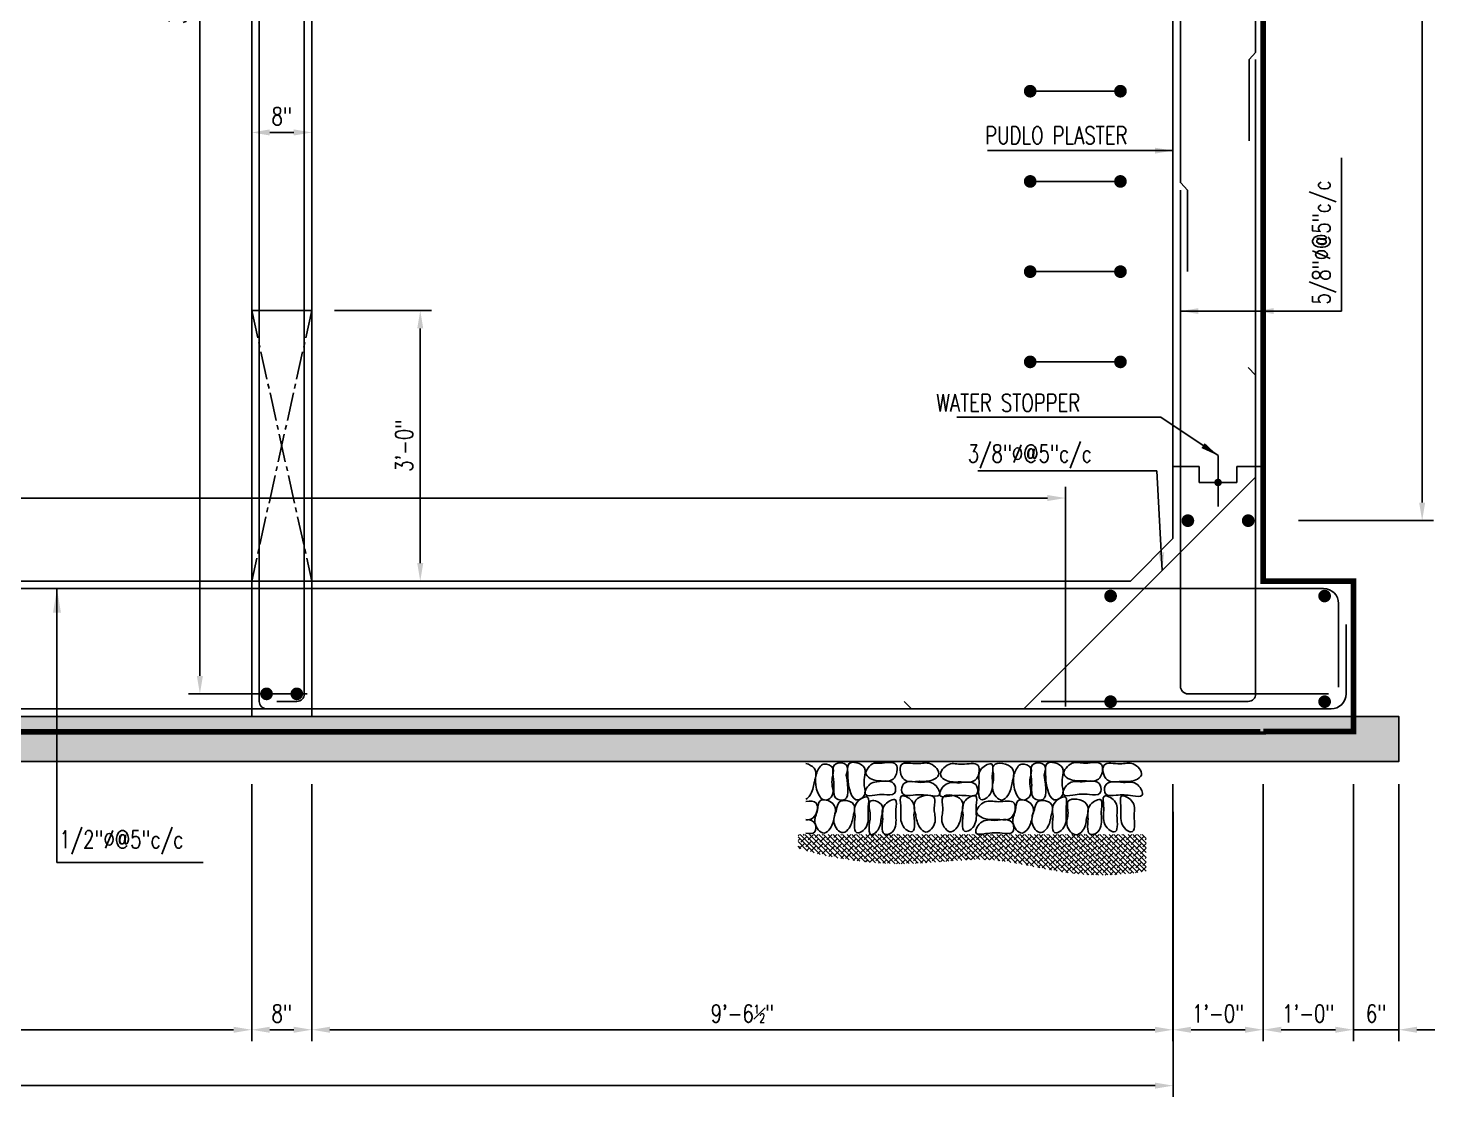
# Model space of a CAD drawing. Extents: x 646443 to 647667, y -185387 to -183933.
# Drawn here: x 646857.2 to 647044.2, y -184538.2 to -184396 of the extents above; entities that cross this region are included whole.
import ezdxf

# ---------------------------------------------------------------- set-up
doc = ezdxf.new("R2010")
doc.units = 0
doc.header["$LTSCALE"] = 20
doc.header["$MEASUREMENT"] = 0
doc.header["$PDMODE"] = 32
doc.linetypes.add('CENTER2', pattern=[1.125, 0.75, -0.125, 0.125, -0.125])
doc.linetypes.add('HIDDEN', pattern=[0.375, 0.25, -0.125])
doc.layers.get('DEFPOINTS').update_dxf_attribs({"linetype": 'CONTINUOUS'})
for name, color, linetype in [('A-TYP-DIM', 1, 'CONTINUOUS'), ('COL', 6, 'CONTINUOUS'), ('DIM', 1, 'CONTINUOUS'), ('HATCH', 251, 'CONTINUOUS'), ('MH COVER', 52, 'CONTINUOUS'), ('S-HT-COMPACTEARTH', 1, 'CONTINUOUS'), ('S-HT-COMPACTED EARTH', 1, 'CONTINUOUS'), ('S-STONE', 1, 'CONTINUOUS'), ('SECTION', 4, 'CONTINUOUS'), ('ST-STEEL', 6, 'CONTINUOUS')]:
    doc.layers.add(name, color=color, linetype=linetype)
doc.styles.add('rizwan', font='romans.shx', dxfattribs={"width": 0.75})
doc.dimstyles.new('STYLE-64', dxfattribs={"dimscale": 64, "dimtxt": 0.09375, "dimasz": 0.09375, "dimexe": 0.0625, "dimexo": 0.0625, "dimgap": 0.03125, "dimtad": 1, "dimzin": 3, "dimdsep": 46, "dimlunit": 4, "dimtxsty": 'rizwan', "dimcen": 0.125, "dimdle": 4, "dimclrd": 1, "dimclre": 1, "dimclrt": 2, "dimadec": 0, "dimazin": 0, "dimtfac": 0.5, "dimtix": 1, "dimtmove": 2, "dimatfit": 3, "dimfxl": 0, "dimfrac": 1, "dimtolj": 1, "dimtzin": 3, "dimarcsym": 0})

# ---------------------------------------------------------------- blocks, each defined once
blk = doc.blocks.new('*D7')
at = {"layer": 'A-TYP-DIM', "color": 1, "lineweight": -2, "ltscale": 1.5, "transparency": 16777216}
for p, q in [((646886.89, -184496.59), (646886.89, -184530.76)), ((646771.89, -184516.85), (646771.89, -184530.76)), ((646774.29, -184529.26), (646884.49, -184529.26))]:
    blk.add_line(p, q, dxfattribs=at)
at = {"layer": 'A-TYP-DIM', "color": 1, "ltscale": 1.5, "transparency": 16777216}
for points in [[(646774.29, -184528.86), (646774.29, -184529.66), (646771.89, -184529.26)], [(646884.49, -184528.86), (646884.49, -184529.66), (646886.89, -184529.26)]]:
    blk.add_solid(points, dxfattribs=at)
at = {"layer": 'DEFPOINTS', "color": 0, "ltscale": 1.5, "transparency": 16777216}
for p in [(646886.89, -184493.59), (646771.89, -184513.85), (646886.89, -184529.26)]:
    blk.add_point(p, dxfattribs=at)
at = {"layer": 'A-TYP-DIM', "color": 2, "ltscale": 1.5, "transparency": 16777216, "insert": (646829.39, -184527.11), "char_height": 2.344, "attachment_point": 5, "style": 'rizwan'}
blk.add_mtext('\\A1;9\'-7"', dxfattribs=at)
blk = doc.blocks.new('*D13')
at = {"layer": 'A-TYP-DIM', "color": 1, "lineweight": -2, "ltscale": 1.5, "transparency": 16777216}
for p, q in [((646649.39, -184500.29), (646649.39, -184538.19)), ((647009.42, -184500.29), (647009.42, -184538.19)), ((646651.79, -184536.69), (647007.02, -184536.69))]:
    blk.add_line(p, q, dxfattribs=at)
at = {"layer": 'A-TYP-DIM', "color": 1, "ltscale": 1.5, "transparency": 16777216}
for points in [[(646651.79, -184536.29), (646651.79, -184537.09), (646649.39, -184536.69)], [(647007.02, -184536.29), (647007.02, -184537.09), (647009.42, -184536.69)]]:
    blk.add_solid(points, dxfattribs=at)
at = {"layer": 'DEFPOINTS', "color": 0, "ltscale": 1.5, "transparency": 16777216}
for p in [(646649.39, -184497.29), (647009.42, -184497.29), (647009.42, -184536.69)]:
    blk.add_point(p, dxfattribs=at)
at = {"layer": 'A-TYP-DIM', "color": 2, "ltscale": 1.5, "transparency": 16777216, "insert": (646829.4, -184534.54), "char_height": 2.344, "attachment_point": 5, "style": 'rizwan'}
blk.add_mtext('\\A1;30\'-0"', dxfattribs=at)
blk = doc.blocks.new('*D18')
at = {"layer": 'A-TYP-DIM', "color": 1, "lineweight": -2, "ltscale": 1.5, "transparency": 16777216}
for p, q in [((646657.68, -184486.7), (646657.68, -184457.04)), ((646995.09, -184486.26), (646995.09, -184457.04)), ((646660.08, -184458.54), (646992.69, -184458.54))]:
    blk.add_line(p, q, dxfattribs=at)
at = {"layer": 'A-TYP-DIM', "color": 1, "ltscale": 1.5, "transparency": 16777216}
for points in [[(646660.08, -184458.14), (646660.08, -184458.94), (646657.68, -184458.54)], [(646992.69, -184458.14), (646992.69, -184458.94), (646995.09, -184458.54)]]:
    blk.add_solid(points, dxfattribs=at)
at = {"layer": 'DEFPOINTS', "color": 0, "ltscale": 1.5, "transparency": 16777216}
for p in [(646995.09, -184458.54), (646657.68, -184489.7), (646995.09, -184489.26)]:
    blk.add_point(p, dxfattribs=at)
at = {"layer": 'A-TYP-DIM', "color": 2, "ltscale": 1.5, "transparency": 16777216, "insert": (646724.87, -184456.01), "char_height": 2.3438, "attachment_point": 5, "style": 'rizwan'}
blk.add_mtext('\\A1;1/2"%%C@5"c/c', dxfattribs=at)
blk = doc.blocks.new('*D20')
at = {"layer": 'A-TYP-DIM', "color": 1, "lineweight": -2, "ltscale": 1.5, "transparency": 16777216}
for p, q in [((647025.76, -184284.02), (647044.03, -184284.02)), ((647042.53, -184286.42), (647042.53, -184459.15)), ((647026.08, -184461.55), (647044.03, -184461.55))]:
    blk.add_line(p, q, dxfattribs=at)
at = {"layer": 'A-TYP-DIM', "color": 1, "ltscale": 1.5, "transparency": 16777216}
for points in [[(647042.13, -184286.42), (647042.93, -184286.42), (647042.53, -184284.02)], [(647042.13, -184459.15), (647042.93, -184459.15), (647042.53, -184461.55)]]:
    blk.add_solid(points, dxfattribs=at)
at = {"layer": 'DEFPOINTS', "color": 0, "ltscale": 1.5, "transparency": 16777216}
for p in [(647022.76, -184284.02), (647023.08, -184461.55), (647042.53, -184461.55)]:
    blk.add_point(p, dxfattribs=at)
at = {"layer": 'A-TYP-DIM', "color": 2, "ltscale": 1.5, "transparency": 16777216, "insert": (647040, -184372.78), "char_height": 2.3438, "attachment_point": 5, "rotation": 90, "style": 'rizwan'}
blk.add_mtext('\\A1;3/8"%%C@5"c/c', dxfattribs=at)
blk = doc.blocks.new('*D36')
at = {"layer": 'A-TYP-DIM', "color": 1, "lineweight": -2, "ltscale": 1.5, "transparency": 16777216}
for p, q in [((646886.89, -184496.59), (646886.89, -184530.76)), ((646894.89, -184496.59), (646894.89, -184530.76)), ((646892.49, -184529.26), (646889.29, -184529.26))]:
    blk.add_line(p, q, dxfattribs=at)
at = {"layer": 'A-TYP-DIM', "color": 1, "ltscale": 1.5, "transparency": 16777216}
for points in [[(646889.29, -184528.86), (646889.29, -184529.66), (646886.89, -184529.26)], [(646892.49, -184528.86), (646892.49, -184529.66), (646894.89, -184529.26)]]:
    blk.add_solid(points, dxfattribs=at)
at = {"layer": 'DEFPOINTS', "color": 0, "ltscale": 1.5, "transparency": 16777216}
for p in [(646886.89, -184493.59), (646894.89, -184493.59), (646886.89, -184529.26)]:
    blk.add_point(p, dxfattribs=at)
at = {"layer": 'A-TYP-DIM', "color": 2, "ltscale": 1.5, "transparency": 16777216, "insert": (646890.89, -184527.11), "char_height": 2.344, "attachment_point": 5, "style": 'rizwan'}
blk.add_mtext('\\A1;8"', dxfattribs=at)
blk = doc.blocks.new('*D37')
at = {"layer": 'A-TYP-DIM', "color": 1, "lineweight": -2, "ltscale": 1.5, "transparency": 16777216}
for p, q in [((646894.89, -184496.59), (646894.89, -184530.76)), ((647009.39, -184513.71), (647009.39, -184530.76)), ((647006.99, -184529.26), (646897.29, -184529.26))]:
    blk.add_line(p, q, dxfattribs=at)
at = {"layer": 'A-TYP-DIM', "color": 1, "ltscale": 1.5, "transparency": 16777216}
for points in [[(646897.29, -184528.86), (646897.29, -184529.66), (646894.89, -184529.26)], [(647006.99, -184528.86), (647006.99, -184529.66), (647009.39, -184529.26)]]:
    blk.add_solid(points, dxfattribs=at)
at = {"layer": 'DEFPOINTS', "color": 0, "ltscale": 1.5, "transparency": 16777216}
for p in [(646894.89, -184493.59), (647009.39, -184510.71), (646894.89, -184529.26)]:
    blk.add_point(p, dxfattribs=at)
at = {"layer": 'A-TYP-DIM', "color": 2, "ltscale": 1.5, "transparency": 16777216, "insert": (646952.14, -184527.11), "char_height": 2.3438, "attachment_point": 5, "style": 'rizwan'}
blk.add_mtext('\\A1;9\'-6{\\H0.5x;\\S1#2;}"', dxfattribs=at)
blk = doc.blocks.new('*D38')
at = {"layer": 'A-TYP-DIM', "color": 1, "lineweight": -2, "ltscale": 1.5, "transparency": 16777216}
for p, q in [((647009.39, -184496.59), (647009.39, -184530.76)), ((647021.39, -184496.59), (647021.39, -184530.76)), ((647011.79, -184529.26), (647018.99, -184529.26))]:
    blk.add_line(p, q, dxfattribs=at)
at = {"layer": 'A-TYP-DIM', "color": 1, "ltscale": 1.5, "transparency": 16777216}
for points in [[(647011.79, -184528.86), (647011.79, -184529.66), (647009.39, -184529.26)], [(647018.99, -184528.86), (647018.99, -184529.66), (647021.39, -184529.26)]]:
    blk.add_solid(points, dxfattribs=at)
at = {"layer": 'DEFPOINTS', "color": 0, "ltscale": 1.5, "transparency": 16777216}
for p in [(647009.39, -184493.59), (647021.39, -184493.59), (647021.39, -184529.26)]:
    blk.add_point(p, dxfattribs=at)
at = {"layer": 'A-TYP-DIM', "color": 2, "ltscale": 1.5, "transparency": 16777216, "insert": (647015.39, -184527.11), "char_height": 2.344, "attachment_point": 5, "style": 'rizwan'}
blk.add_mtext('\\A1;1\'-0"', dxfattribs=at)
blk = doc.blocks.new('*D58')
at = {"layer": 'A-TYP-DIM', "color": 1, "lineweight": -2, "ltscale": 1.5, "transparency": 16777216}
for p, q in [((646893.88, -184289.98), (646878.5, -184289.98)), ((646880, -184482.19), (646880, -184292.38)), ((646894.25, -184484.59), (646878.5, -184484.59))]:
    blk.add_line(p, q, dxfattribs=at)
at = {"layer": 'A-TYP-DIM', "color": 1, "ltscale": 1.5, "transparency": 16777216}
for points in [[(646879.6, -184292.38), (646880.4, -184292.38), (646880, -184289.98)], [(646879.6, -184482.19), (646880.4, -184482.19), (646880, -184484.59)]]:
    blk.add_solid(points, dxfattribs=at)
at = {"layer": 'DEFPOINTS', "color": 0, "ltscale": 1.5, "transparency": 16777216}
for p in [(646880, -184289.98), (646896.88, -184289.98), (646897.25, -184484.59)]:
    blk.add_point(p, dxfattribs=at)
at = {"layer": 'A-TYP-DIM', "color": 2, "ltscale": 1.5, "transparency": 16777216, "insert": (646877.46, -184387.28), "char_height": 2.3438, "attachment_point": 5, "rotation": 90, "style": 'rizwan'}
blk.add_mtext('\\A1;3/8"%%C@5"c/c', dxfattribs=at)
blk = doc.blocks.new('*D59')
at = {"layer": 'A-TYP-DIM', "color": 1, "lineweight": -2, "ltscale": 1.5, "transparency": 16777216}
for p, q in [((646886.89, -184401.81), (646886.89, -184411.42)), ((646894.89, -184401.81), (646894.89, -184411.42)), ((646889.29, -184409.92), (646892.49, -184409.92))]:
    blk.add_line(p, q, dxfattribs=at)
at = {"layer": 'A-TYP-DIM', "color": 1, "ltscale": 1.5, "transparency": 16777216}
for points in [[(646889.29, -184409.52), (646889.29, -184410.32), (646886.89, -184409.92)], [(646892.49, -184409.52), (646892.49, -184410.32), (646894.89, -184409.92)]]:
    blk.add_solid(points, dxfattribs=at)
at = {"layer": 'DEFPOINTS', "color": 0, "ltscale": 1.5, "transparency": 16777216}
for p in [(646886.89, -184398.81), (646894.89, -184398.81), (646894.89, -184409.92)]:
    blk.add_point(p, dxfattribs=at)
at = {"layer": 'A-TYP-DIM', "color": 2, "ltscale": 1.5, "transparency": 16777216, "insert": (646890.89, -184407.77), "char_height": 2.344, "attachment_point": 5, "style": 'rizwan'}
blk.add_mtext('\\A1;8"', dxfattribs=at)
blk = doc.blocks.new('*D107')
at = {"layer": 'A-TYP-DIM', "color": 1, "lineweight": -2, "ltscale": 1.5, "transparency": 16777216}
for p, q in [((646897.89, -184433.59), (646910.8, -184433.59)), ((646909.3, -184467.19), (646909.3, -184435.99)), ((646897.89, -184469.59), (646910.8, -184469.59))]:
    blk.add_line(p, q, dxfattribs=at)
at = {"layer": 'A-TYP-DIM', "color": 1, "ltscale": 1.5, "transparency": 16777216}
for points in [[(646908.9, -184435.99), (646909.7, -184435.99), (646909.3, -184433.59)], [(646908.9, -184467.19), (646909.7, -184467.19), (646909.3, -184469.59)]]:
    blk.add_solid(points, dxfattribs=at)
at = {"layer": 'DEFPOINTS', "color": 0, "ltscale": 1.5, "transparency": 16777216}
for p in [(646894.89, -184433.59), (646909.3, -184433.59), (646894.89, -184469.59)]:
    blk.add_point(p, dxfattribs=at)
at = {"layer": 'A-TYP-DIM', "color": 2, "ltscale": 1.5, "transparency": 16777216, "insert": (646907.16, -184451.59), "char_height": 2.344, "attachment_point": 5, "rotation": 90, "style": 'rizwan'}
blk.add_mtext('\\A1;3\'-0"', dxfattribs=at)
blk = doc.blocks.new('*D111')
at = {"layer": 'A-TYP-DIM', "color": 1, "lineweight": -2, "ltscale": 1.5, "transparency": 16777216}
for p, q in [((647021.39, -184496.59), (647021.39, -184530.76)), ((647033.39, -184496.59), (647033.39, -184530.76)), ((647030.99, -184529.26), (647023.79, -184529.26))]:
    blk.add_line(p, q, dxfattribs=at)
at = {"layer": 'A-TYP-DIM', "color": 1, "ltscale": 1.5, "transparency": 16777216}
for points in [[(647023.79, -184528.86), (647023.79, -184529.66), (647021.39, -184529.26)], [(647030.99, -184528.86), (647030.99, -184529.66), (647033.39, -184529.26)]]:
    blk.add_solid(points, dxfattribs=at)
at = {"layer": 'DEFPOINTS', "color": 0, "ltscale": 1.5, "transparency": 16777216}
for p in [(647021.39, -184493.59), (647033.39, -184493.59), (647021.39, -184529.26)]:
    blk.add_point(p, dxfattribs=at)
at = {"layer": 'A-TYP-DIM', "color": 2, "ltscale": 1.5, "transparency": 16777216, "insert": (647027.39, -184527.11), "char_height": 2.344, "attachment_point": 5, "style": 'rizwan'}
blk.add_mtext('\\A1;1\'-0"', dxfattribs=at)
blk = doc.blocks.new('*D112')
at = {"layer": 'A-TYP-DIM', "color": 1, "lineweight": -2, "ltscale": 1.5, "transparency": 16777216}
for p, q in [((647033.39, -184496.59), (647033.39, -184530.76)), ((647039.42, -184496.59), (647039.42, -184530.76)), ((647030.99, -184529.26), (647028.59, -184529.26)), ((647033.39, -184529.26), (647039.42, -184529.26)), ((647041.82, -184529.26), (647044.22, -184529.26))]:
    blk.add_line(p, q, dxfattribs=at)
at = {"layer": 'A-TYP-DIM', "color": 1, "ltscale": 1.5, "transparency": 16777216}
for points in [[(647030.99, -184528.86), (647030.99, -184529.66), (647033.39, -184529.26)], [(647041.82, -184528.86), (647041.82, -184529.66), (647039.42, -184529.26)]]:
    blk.add_solid(points, dxfattribs=at)
at = {"layer": 'DEFPOINTS', "color": 0, "ltscale": 1.5, "transparency": 16777216}
for p in [(647033.39, -184493.59), (647039.42, -184493.59), (647039.42, -184529.26)]:
    blk.add_point(p, dxfattribs=at)
at = {"layer": 'A-TYP-DIM', "color": 2, "ltscale": 1.5, "transparency": 16777216, "insert": (647036.4, -184527.11), "char_height": 2.344, "attachment_point": 5, "style": 'rizwan'}
blk.add_mtext('\\A1;6"', dxfattribs=at)

msp = doc.modelspace()

# ---------------------------------------------------------------- hatches: boundary and pattern name
at = {"layer": 'HATCH'}
h = msp.add_hatch(dxfattribs=at)
h.set_pattern_fill('AR-CONC', color=256, style=0)
h.set_pattern_definition([(50, (-283.915, -27.793), (7.172601826, -0.62752135), [0.75, -8.25]), (355, (-283.915, -27.793), (-1.38751334, 7.52192134), [0.6, -6.6]), (100.4514445, (-283.317, -27.845), (5.78508847, 6.89439991), [0.63740192, -7.01142112]), (46.1842, (-283.915, -25.793), (10.67241331, -1.65519281), [1.125, -12.375]), (96.6356355, (-283.026, -25.931), (9.34661946, 9.741186), [0.95610342, -10.5171376]), (351.184164, (-283.915, -25.793), (9.34661945, 9.741186), [0.9, -9.90000001]), (21, (-282.915, -26.293), (5.96907052, -4.026188907), [0.75, -8.25]), (326, (-282.915, -26.293), (2.43315332, 7.25150045), [0.6, -6.6]), (71.4514447, (-282.4175, -26.6284), (8.40222377, 3.22531153), [0.6374019, -7.01142112]), (37.5, (-283.915, -27.793), (0.121598553, 3.328938538), [0, -6.52, 0, -6.7, 0, -6.625]), (7.5, (-283.915, -27.793), (2.630695374, 3.944117119), [0, -3.82, 0, -6.37, 0, -2.525]), (327.5, (-286.145, -27.793), (5.338224362, -0.225548717), [0, -2.5, 0, -7.8, 0, -10.35]), (317.5, (-287.145, -27.793), (5.831861693, 1.001049823), [0, -3.25, 0, -5.18, 0, -7.35])])
h.paths.add_polyline_path([(646619.38561, -184487.58591), (646619.38561, -184493.58591), (647039.41573, -184493.58591), (647039.41573, -184487.58591)])
at = {"layer": 'S-HT-COMPACTEARTH'}
h = msp.add_hatch(dxfattribs=at)
h.set_pattern_fill('ANSI38', color=256, scale=3.522187, angle=90, style=0)
h.set_pattern_definition([(135, (628255.6462, -205803.1422), (-0.311320333, -0.311320333), []), (225, (628255.6462, -205803.1422), (-0.311320333, -0.933961), [1.100683594, -0.660410156])])
edge = h.paths.add_edge_path()
edge.add_line((646959.54287, -184503.28261), (646959.53874, -184505.04619))
edge.add_line((647005.83519, -184503.28261), (647005.83519, -184508.16707))
edge.add_line((646959.54287, -184503.28261), (647005.83519, -184503.28261))
edge.add_spline(control_points=[(647005.83519, -184508.16707), (646995.96561, -184509.84689), (646987.5959, -184505.12878), (646972.75858, -184508.13599), (646961.46566, -184505.92965), (646959.5776, -184505.06009), (646959.53874, -184505.04619)], knot_values=[42.627176515, 42.627176515, 42.627176515, 42.627176515, 218.411360061, 327.750443762, 435.233499191, 435.526548898, 435.526548898, 435.526548898, 435.526548898], degree=3, periodic=0)

# ---------------------------------------------------------------- linework, layer by layer
at = {"layer": 'A-TYP-DIM', "ltscale": 1.5}
for p, q in [((647009.36268, -184454.36093, 0.10874), (647012.88561, -184454.36093)), ((647012.88561, -184454.36093), (647012.88561, -184456.46682)), ((647015.38561, -184459.66222), (647015.38561, -184452.90618)), ((647017.88561, -184456.46682), (647017.88561, -184454.36093)), ((647017.88561, -184454.36093), (647021.38561, -184454.36093)), ((647012.88561, -184456.46682), (647017.88561, -184456.46682))]:
    msp.add_line(p, q, dxfattribs=at)
at = {"layer": 'A-TYP-DIM', "ltscale": 1.5, "const_width": 0.5}
msp.add_lwpolyline([(647015.63561, -184456.46682, -1), (647015.13561, -184456.46682, -1)], format="xyb", close=True, dxfattribs=at)
at = {"layer": 'COL', "linetype": 'ByBlock'}
for p, q in [((647020.38561, -184399.26158), (647020.38561, -184274.58591)), ((646887.88561, -184485.58591), (646887.88561, -184275.33591)), ((646893.88561, -184275.33591), (646893.88561, -184484.58591)), ((647010.38561, -184416.6081), (647010.38561, -184275.58591)), ((647020.38561, -184484.58591), (647020.38561, -184400.22861)), ((647010.38561, -184483.58591), (647010.38561, -184417.6081)), ((647019.38561, -184441.17989), (647020.38561, -184442.17989)), ((646989.55718, -184486.58591), (647020.38561, -184455.75748)), ((647029.41573, -184470.58591), (646629.38561, -184470.58591)), ((647031.41573, -184472.58591), (647031.41573, -184483.70746)), ((646890.21783, -184485.58591), (646892.88561, -184485.58591)), ((646973.62979, -184485.58591), (646974.62979, -184486.58591)), ((647019.38561, -184485.58591), (646991.86553, -184485.58591)), ((647030.06754, -184484.58591), (647011.38561, -184484.58591)), ((646628.38561, -184486.58591), (647030.41573, -184486.58591)), ((646888.88561, -184486.58591), (646892.23909, -184486.58591))]:
    msp.add_line(p, q, dxfattribs=at)
at = {"layer": 'COL'}
msp.add_line((647032.41573, -184484.58591), (647032.41573, -184475.36077), dxfattribs=at)
at = {"layer": 'COL', "color": 1, "linetype": 'HIDDEN', "const_width": 0.75927}
for points in [[(647019.92021, -184279.38377), (647021.38561, -184280.38377), (647021.38561, -184469.58591), (647033.41573, -184469.58591), (647033.41573, -184487.58591), (647033.41573, -184487.58591), (647033.41573, -184489.58591), (647021.38561, -184489.58591)], [(647021.38561, -184489.58591), (647021.38561, -184489.62492), (646637.38561, -184489.62492)]]:
    msp.add_lwpolyline(points, dxfattribs=at)
at = {"layer": 'COL', "linetype": 'ByBlock', "const_width": 0.84375}
for points in [[(647011.37324, -184461.97395, -1), (647011.37324, -184461.1302, -1)], [(647019.39798, -184461.97395, 1), (647019.39798, -184461.1302, 1)], [(647001.09491, -184471.99411, 1), (647001.09491, -184471.15036, 1)], [(647029.56073, -184471.99411, 1), (647029.56073, -184471.15036, 1)], [(646888.86087, -184484.16403, 1), (646888.86087, -184485.00778, 1)], [(646892.88561, -184484.16403, -1), (646892.88561, -184485.00778, -1)], [(647001.09491, -184486.04662, 1), (647001.09491, -184485.20287, 1)], [(647029.56073, -184486.04662, 1), (647029.56073, -184485.20287, 1)]]:
    msp.add_lwpolyline(points, format="xyb", close=True, dxfattribs=at)
at = {"layer": 'COL', "linetype": 'ByBlock'}
for centre, radius, start, end in [((647029.41573, -184472.58591), 2, 0, 90), ((647011.38561, -184483.58591), 1, 180, 270), ((646888.88561, -184485.58591), 1, 180, 270), ((646892.88561, -184484.58591), 1, 270, 0), ((647019.38561, -184484.58591), 1, 270, 0)]:
    msp.add_arc(centre, radius, start, end, dxfattribs=at)
at = {"layer": 'COL'}
msp.add_arc((647030.41573, -184484.58591), 2, 270, 0, dxfattribs=at)
at = {"layer": 'MH COVER', "linetype": 'CENTER2', "ltscale": 0.25}
for p, q in [((646894.88561, -184433.58591), (646886.88561, -184469.58591)), ((646886.88561, -184433.58591), (646894.88561, -184469.58591))]:
    msp.add_line(p, q, dxfattribs=at)
at = {"layer": 'MH COVER', "linetype": 'ByBlock', "const_width": 0.84375}
for points in [[(646990.40698, -184404.85602, -1), (646990.40698, -184404.01227, -1)], [(647002.40698, -184404.85602, -1), (647002.40698, -184404.01227, -1)], [(646990.40698, -184416.85602, -1), (646990.40698, -184416.01227, -1)], [(647002.40698, -184416.85602, -1), (647002.40698, -184416.01227, -1)], [(646990.40698, -184428.85602, -1), (646990.40698, -184428.01227, -1)], [(647002.40698, -184428.85602, -1), (647002.40698, -184428.01227, -1)], [(646990.40698, -184440.85602, -1), (646990.40698, -184440.01227, -1)], [(647002.40698, -184440.85602, -1), (647002.40698, -184440.01227, -1)]]:
    msp.add_lwpolyline(points, format="xyb", close=True, dxfattribs=at)
at = {"layer": 'MH COVER'}
for points in [[(646990.40698, -184404.43415), (647002.40698, -184404.43415)], [(646990.40698, -184416.43415), (647002.40698, -184416.43415)], [(646990.40698, -184428.43415), (647002.40698, -184428.43415)], [(646990.40698, -184440.43415), (647002.40698, -184440.43415)]]:
    msp.add_lwpolyline(points, dxfattribs=at)
msp.add_lwpolyline([(646886.88561, -184433.58591), (646894.88561, -184433.58591), (646894.88561, -184469.58591), (646886.88561, -184469.58591)], close=True, dxfattribs=at)
at = {"layer": 'S-HT-COMPACTED EARTH'}
msp.add_lwpolyline([(647021.38561, -184487.58591), (647039.41573, -184487.58591), (647039.41573, -184493.58591), (646619.38561, -184493.58591), (646619.38561, -184487.58591), (646637.38561, -184487.58591)], dxfattribs=at)
at = {"layer": 'S-STONE'}
for points in [[(646965.95578, -184495.40737, -0.10874), (646965.42691, -184498.73482, -0.10874), (646964.71006, -184498.55434, -0.10874), (646964.28224, -184496.3869, -0.10874), (646964.60192, -184493.87568, -0.10874), (646965.92863, -184494.00388, -0.10874), (646965.95578, -184495.40737, -0.10874)], [(646968.34738, -184496.82182, -0.10874), (646968.36668, -184498.07695, -0.10874), (646967.56948, -184498.6874, -0.10874), (646966.15, -184495.7044, -0.10874), (646966.13645, -184495.03898, -0.10874), (646966.30811, -184493.88809, -0.10874), (646968.37254, -184494.42755, -0.10874), (646968.37254, -184495.71289, -0.10874), (646968.34738, -184496.82182, -0.10874)], [(646970.13024, -184496.1497, -0.10874), (646969.36005, -184495.94781, -0.10874), (646968.59827, -184495.29369, -0.10874), (646969.67921, -184493.81974, -0.10874), (646970.4314, -184493.79951, -0.10874), (646972.55645, -184493.97092, -0.10874), (646972.16409, -184495.92987, -0.10874), (646970.66468, -184496.18079, -0.10874), (646970.13024, -184496.1497, -0.10874)], [(646975.69623, -184496.21701, -0.10874), (646977.46642, -184496.01512, -0.10874), (646978.2282, -184495.361, -0.10874), (646977.14726, -184493.88705, -0.10874), (646975.39507, -184493.86682, -0.10874), (646973.27001, -184494.03823, -0.10874), (646973.66238, -184495.99718, -0.10874), (646975.16179, -184496.2481, -0.10874), (646975.69623, -184496.21701, -0.10874)], [(646981.04423, -184496.29996, -0.10874), (646979.27404, -184496.09808, -0.10874), (646978.51226, -184495.44396, -0.10874), (646979.5932, -184493.97, -0.10874), (646981.34539, -184493.94978, -0.10874), (646983.47044, -184494.12118, -0.10874), (646983.07808, -184496.08013, -0.10874), (646981.57867, -184496.33106, -0.10874), (646981.04423, -184496.29996, -0.10874)], [(646983.63221, -184496.43402, -0.10874), (646984.01167, -184498.67414, -0.10874), (646984.70282, -184498.35208, -0.10874), (646985.30575, -184497.41355, -0.10874), (646985.38125, -184495.1957, -0.10874), (646985.32041, -184493.94528, -0.10874), (646983.94659, -184494.53012, -0.10874), (646983.63221, -184496.43402, -0.10874)], [(646988.00073, -184496.40224, -0.10874), (646987.438, -184498.0927, -0.10874), (646986.6408, -184498.70315, -0.10874), (646985.42155, -184497.34139, -0.10874), (646985.53987, -184495.65156, -0.10874), (646985.56044, -184494.11084, -0.10874), (646988.00073, -184494.47699, -0.10874), (646988.14141, -184495.88571, -0.10874), (646988.00073, -184496.40224, -0.10874)], [(646992.27502, -184495.40737, -0.10874), (646991.74615, -184498.73482, -0.10874), (646991.0293, -184498.55434, -0.10874), (646990.60148, -184496.3869, -0.10874), (646990.92116, -184493.87568, -0.10874), (646992.24787, -184494.00388, -0.10874), (646992.27502, -184495.40737, -0.10874)], [(646994.66661, -184496.82182, -0.10874), (646994.68592, -184498.07695, -0.10874), (646993.88872, -184498.6874, -0.10874), (646992.46924, -184495.7044, -0.10874), (646992.45569, -184495.03898, -0.10874), (646992.62735, -184493.88809, -0.10874), (646994.69178, -184494.42755, -0.10874), (646994.69178, -184495.71289, -0.10874), (646994.66661, -184496.82182, -0.10874)], [(646997.44948, -184496.1497, -0.10874), (646995.67929, -184495.94781, -0.10874), (646994.91751, -184495.29369, -0.10874), (646995.99845, -184493.81974, -0.10874), (646997.75064, -184493.79951, -0.10874), (646999.87569, -184493.97092, -0.10874), (646999.48333, -184495.92987, -0.10874), (646997.98392, -184496.18079, -0.10874), (646997.44948, -184496.1497, -0.10874)], [(647002.66302, -184496.24127, -0.10874), (647004.43321, -184496.03938, -0.10874), (647005.19498, -184495.38526, -0.10874), (647004.11405, -184493.91131, -0.10874), (647002.36186, -184493.89108, -0.10874), (647000.2368, -184494.06249, -0.10874), (647000.62917, -184496.02144, -0.10874), (647002.12857, -184496.27236, -0.10874), (647002.66302, -184496.24127, -0.10874)], [(646964.06841, -184496.85726, -0.10874), (646964.08772, -184498.1124, -0.10874), (646963.29051, -184498.72284, -0.10874), (646961.87103, -184495.73985, -0.10874), (646962.03132, -184495.07993, -0.10874), (646962.96225, -184493.93319, -0.10874), (646964.16564, -184494.46904, -0.10874), (646964.09357, -184495.74834, -0.10874), (646964.06841, -184496.85726, -0.10874)], [(646990.38765, -184496.85726, -0.10874), (646990.40696, -184498.1124, -0.10874), (646989.60975, -184498.72284, -0.10874), (646988.19027, -184495.73985, -0.10874), (646988.35056, -184495.07993, -0.10874), (646989.28149, -184493.93319, -0.10874), (646990.48488, -184494.46904, -0.10874), (646990.41281, -184495.74834, -0.10874), (646990.38765, -184496.85726, -0.10874)], [(646969.99224, -184496.30004, -0.10874), (646972.40831, -184496.74135, -0.10874), (646972.36552, -184497.8097, -0.10874), (646970.97177, -184497.97358, -0.10874), (646969.75392, -184498.04908, -0.10874), (646968.5035, -184497.98824, -0.10874), (646969.08834, -184496.61442, -0.10874), (646969.99224, -184496.30004, -0.10874)], [(646975.83423, -184496.36735, -0.10874), (646973.41815, -184496.80866, -0.10874), (646973.46095, -184497.87701, -0.10874), (646974.8547, -184498.04089, -0.10874), (646977.07255, -184498.11639, -0.10874), (646978.32297, -184498.05555, -0.10874), (646977.73813, -184496.68173, -0.10874), (646975.83423, -184496.36735, -0.10874)], [(646980.90623, -184496.45031, -0.10874), (646983.32231, -184496.89161, -0.10874), (646983.27951, -184497.95997, -0.10874), (646981.88576, -184498.12385, -0.10874), (646979.66791, -184498.19934, -0.10874), (646978.41749, -184498.1385, -0.10874), (646979.00233, -184496.76468, -0.10874), (646980.90623, -184496.45031, -0.10874)], [(646997.31148, -184496.30004, -0.10874), (646999.72755, -184496.74135, -0.10874), (646999.68476, -184497.8097, -0.10874), (646998.29101, -184497.97358, -0.10874), (646996.07316, -184498.04908, -0.10874), (646994.82274, -184497.98824, -0.10874), (646995.40757, -184496.61442, -0.10874), (646997.31148, -184496.30004, -0.10874)], [(647002.80102, -184496.39161, -0.10874), (647000.38494, -184496.83292, -0.10874), (647000.42774, -184497.90127, -0.10874), (647001.82149, -184498.06515, -0.10874), (647004.03934, -184498.14065, -0.10874), (647005.28976, -184498.07981, -0.10874), (647004.70492, -184496.70599, -0.10874), (647002.80102, -184496.39161, -0.10874)], [(646964.36682, -184500.79855, -0.10874), (646963.80409, -184502.48901, -0.10874), (646963.00689, -184503.09946, -0.10874), (646961.78764, -184501.7377, -0.10874), (646962.12932, -184500.01903, -0.10874), (646962.45896, -184498.82257, -0.10874), (646964.17556, -184499.18988, -0.10874), (646964.50751, -184500.28202, -0.10874), (646964.36682, -184500.79855, -0.10874)], [(646966.88908, -184500.73951, -0.10874), (646966.32635, -184502.42997, -0.10874), (646965.52915, -184503.04041, -0.10874), (646964.30989, -184501.67865, -0.10874), (646964.65158, -184499.95998, -0.10874), (646965.00157, -184499.01209, -0.10874), (646966.92388, -184499.2863, -0.10874), (646967.02976, -184500.22298, -0.10874), (646966.88908, -184500.73951, -0.10874)], [(646967.11982, -184500.8401, -0.10874), (646967.49928, -184503.08022, -0.10874), (646968.19043, -184502.75816, -0.10874), (646968.79336, -184501.81963, -0.10874), (646968.86886, -184499.60178, -0.10874), (646968.80802, -184498.35136, -0.10874), (646967.4342, -184498.9362, -0.10874), (646967.11982, -184500.8401, -0.10874)], [(646970.57845, -184501.16824, -0.10874), (646970.01572, -184502.8587, -0.10874), (646969.21852, -184503.31651, -0.10874), (646968.99927, -184502.10738, -0.10874), (646969.11759, -184500.41755, -0.10874), (646969.13816, -184498.87684, -0.10874), (646970.57845, -184499.24299, -0.10874), (646970.71914, -184500.65171, -0.10874), (646970.57845, -184501.16824, -0.10874)], [(646970.80505, -184501.1905, -0.10874), (646971.18451, -184503.27798, -0.10874), (646971.87565, -184503.10856, -0.10874), (646972.47859, -184502.17003, -0.10874), (646972.55408, -184499.95218, -0.10874), (646972.49324, -184498.70176, -0.10874), (646971.11942, -184499.2866, -0.10874), (646970.80505, -184501.1905, -0.10874)], [(646974.9517, -184500.6861, -0.10874), (646974.57224, -184502.92622, -0.10874), (646973.88109, -184502.60416, -0.10874), (646973.27816, -184501.66563, -0.10874), (646973.20266, -184499.44778, -0.10874), (646973.2635, -184498.19736, -0.10874), (646974.63732, -184498.7822, -0.10874), (646974.9517, -184500.6861, -0.10874)], [(646975.17829, -184500.66384, -0.10874), (646975.74102, -184502.3543, -0.10874), (646976.53823, -184502.96475, -0.10874), (646977.75748, -184501.60298, -0.10874), (646977.63915, -184499.91316, -0.10874), (646977.61858, -184498.37244, -0.10874), (646975.17829, -184498.73859, -0.10874), (646975.03761, -184500.14731, -0.10874), (646975.17829, -184500.66384, -0.10874)], [(646981.25502, -184500.63185, -0.10874), (646980.69229, -184502.32232, -0.10874), (646979.89509, -184502.93276, -0.10874), (646978.67584, -184501.571, -0.10874), (646978.79416, -184499.88117, -0.10874), (646978.81473, -184498.34046, -0.10874), (646981.25502, -184498.7066, -0.10874), (646981.39571, -184500.11532, -0.10874), (646981.25502, -184500.63185, -0.10874)], [(646981.48161, -184500.65411, -0.10874), (646981.86108, -184502.89424, -0.10874), (646982.55222, -184502.57218, -0.10874), (646983.15515, -184501.63365, -0.10874), (646983.23065, -184499.4158, -0.10874), (646983.16981, -184498.16538, -0.10874), (646981.79599, -184498.75021, -0.10874), (646981.48161, -184500.65411, -0.10874)], [(646985.84227, -184501.28022, -0.10874), (646984.07208, -184501.07833, -0.10874), (646983.3103, -184500.42421, -0.10874), (646984.39124, -184498.95026, -0.10874), (646986.14343, -184498.93003, -0.10874), (646988.26849, -184499.10144, -0.10874), (646987.87612, -184501.06039, -0.10874), (646986.37671, -184501.31132, -0.10874), (646985.84227, -184501.28022, -0.10874)], [(646990.68606, -184500.79855, -0.10874), (646990.12333, -184502.48901, -0.10874), (646989.32613, -184503.09946, -0.10874), (646988.10688, -184501.7377, -0.10874), (646988.44856, -184500.01903, -0.10874), (646988.7782, -184498.82257, -0.10874), (646990.4948, -184499.18988, -0.10874), (646990.82675, -184500.28202, -0.10874), (646990.68606, -184500.79855, -0.10874)], [(646993.20832, -184500.73951, -0.10874), (646992.64559, -184502.42997, -0.10874), (646991.84838, -184503.04041, -0.10874), (646990.62913, -184501.67865, -0.10874), (646990.97082, -184499.95998, -0.10874), (646991.32081, -184499.01209, -0.10874), (646993.24312, -184499.2863, -0.10874), (646993.349, -184500.22298, -0.10874), (646993.20832, -184500.73951, -0.10874)], [(646993.43906, -184500.8401, -0.10874), (646993.81852, -184503.08022, -0.10874), (646994.50967, -184502.75816, -0.10874), (646995.1126, -184501.81963, -0.10874), (646995.1881, -184499.60178, -0.10874), (646995.12726, -184498.35136, -0.10874), (646993.75344, -184498.9362, -0.10874), (646993.43906, -184500.8401, -0.10874)], [(646997.89769, -184501.16824, -0.10874), (646997.33496, -184502.8587, -0.10874), (646996.53776, -184503.31777, -0.10874), (646995.31851, -184502.10738, -0.10874), (646995.43683, -184500.41755, -0.10874), (646995.4574, -184498.87684, -0.10874), (646997.89769, -184499.24299, -0.10874), (646998.03838, -184500.65171, -0.10874), (646997.89769, -184501.16824, -0.10874)], [(646998.12429, -184501.1905, -0.10874), (646998.50375, -184503.27924, -0.10874), (646999.19489, -184503.10856, -0.10874), (646999.79782, -184502.17003, -0.10874), (646999.87332, -184499.95218, -0.10874), (646999.81248, -184498.70176, -0.10874), (646998.43866, -184499.2866, -0.10874), (646998.12429, -184501.1905, -0.10874)], [(647001.91849, -184500.71036, -0.10874), (647001.53903, -184502.95048, -0.10874), (647000.84788, -184502.62842, -0.10874), (647000.24495, -184501.68989, -0.10874), (647000.16945, -184499.47204, -0.10874), (647000.23029, -184498.22162, -0.10874), (647001.60411, -184498.80646, -0.10874), (647001.91849, -184500.71036, -0.10874)], [(647004.2111, -184500.71036, -0.10874), (647003.83164, -184502.95048, -0.10874), (647003.1405, -184502.62842, -0.10874), (647002.53756, -184501.68989, -0.10874), (647002.46207, -184499.47204, -0.10874), (647002.52291, -184498.22162, -0.10874), (647003.89673, -184498.80646, -0.10874), (647004.2111, -184500.71036, -0.10874)], [(646985.70427, -184501.43056, -0.10874), (646988.12035, -184501.87187, -0.10874), (646988.07755, -184502.94023, -0.10874), (646986.6838, -184503.1041, -0.10874), (646984.46595, -184503.1796, -0.10874), (646983.21553, -184503.11876, -0.10874), (646983.80037, -184501.74494, -0.10874), (646985.70427, -184501.43056, -0.10874)]]:
    msp.add_spline(points, degree=3, dxfattribs=at)
for points, knots in [([(646960.5879, -184493.86334, -0.10874), (646961.02771, -184493.96059, -0.10874), (646962.01052, -184494.45243, -0.10874), (646961.91321, -184495.61801, -0.10874), (646961.73138, -184496.23339, -0.10874), (646961.68149, -184496.40224, -0.10874), (646961.58409, -184496.98309, -0.10874), (646961.44842, -184497.79213, -0.10874), (646960.78795, -184498.50008, -0.10874), (646960.5879, -184498.61251, -0.10874)], [39.293126916, 39.293126916, 39.293126916, 39.293126916, 43.932917235, 49.962097318, 52.241984217, 52.241984217, 52.241984217, 59.829594808, 62.810262493, 62.810262493, 62.810262493, 62.810262493]), ([(646960.5879, -184498.88016, -0.10874), (646961.16021, -184498.82563, -0.10874), (646962.43647, -184498.72732, -0.10874), (646961.97522, -184501.17887, -0.10874), (646960.94418, -184501.33416, -0.10874), (646960.5879, -184501.33466, -0.10874)], [29.91868259, 29.91868259, 29.91868259, 29.91868259, 36.189892991, 44.698197178, 49.019094779, 49.019094779, 49.019094779, 49.019094779]), ([(646960.5879, -184501.30451, -0.10874), (646961.1456, -184501.29884, -0.10874), (646961.93141, -184501.51286, -0.10874), (646961.96852, -184503.25222, -0.10874), (646961.04648, -184503.18014, -0.10874), (646960.5879, -184503.12908, -0.10874)], [4.177451824, 4.177451824, 4.177451824, 4.177451824, 10.459622575, 15.013102419, 20.142792707, 20.142792707, 20.142792707, 20.142792707])]:
    msp.add_open_spline(points, degree=3, knots=knots, dxfattribs=at)
at = {"layer": 'SECTION'}
for p, q in [((647021.41573, -184469.58591), (647021.38561, -184272.58591)), ((647009.38561, -184280.58591), (647009.38561, -184463.92905)), ((646886.88561, -184487.58591), (646886.88561, -184285.24276)), ((646894.88561, -184285.24276), (646894.88561, -184487.58591)), ((647009.38561, -184463.92905), (647003.72876, -184469.58591)), ((646886.88561, -184469.58591), (646776.54246, -184469.58591)), ((647003.72876, -184469.58591), (646894.88561, -184469.58591)), ((646886.88561, -184487.58591), (646894.88561, -184487.58591))]:
    msp.add_line(p, q, dxfattribs=at)
for points in [[(647021.41573, -184469.58591), (647033.41573, -184469.58591), (647033.41573, -184487.58591), (647021.41573, -184487.58591)], [(646625.38561, -184487.58591), (647021.38561, -184487.58591)]]:
    msp.add_lwpolyline(points, dxfattribs=at)
at = {"layer": 'ST-STEEL'}
for p, q in [((647019.50197, -184400.22861), (647020.41573, -184399.22861)), ((647019.50197, -184411.02824), (647019.50197, -184400.22861)), ((647011.3295, -184417.6081), (647010.41573, -184416.6081)), ((647011.3295, -184428.40772), (647011.3295, -184417.6081))]:
    msp.add_line(p, q, dxfattribs=at)

# ---------------------------------------------------------------- texts
at = {"layer": 'A-TYP-DIM', "color": 2, "ltscale": 1.5, "style": 'rizwan', "width": 0.75}
for s, p in [('PUDLO PLASTER', (646984.42802, -184411.47258)), ('WATER STOPPER', (646977.92715, -184447.0518, -0.09325)), ('3/8"%%C@5"c/c', (646982.10384, -184453.80489)), ('1/2"%%C@5"c/c', (646861.3085, -184505.10996))]:
    msp.add_text(s, height=2.34375, dxfattribs=at).set_placement(p)
msp.add_text('5/8"%%C@5"c/c', height=2.34375, rotation=90, dxfattribs=at).set_placement((647030.30865, -184432.80271))

# ---------------------------------------------------------------- dimensions: what is measured, and where the dimension line sits
at = {"layer": 'A-TYP-DIM', "ltscale": 1.5}
for base, p1, p2, angle, picture, middle in [((647042.53424, -184461.55207), (647022.75856, -184284.01676), (647023.07853, -184461.55207), 90, '*D20', (647039.99853, -184372.78442)), ((646879.99642, -184289.97589), (646897.24622, -184484.58591), (646896.8844, -184289.97589), 270, '*D58', (646877.46071, -184387.2809))]:
    dim = msp.add_linear_dim(base=base, p1=p1, p2=p2, angle=angle, text='3/8"%%C@5"c/c', dimstyle='STYLE-64', override={"dimscale": 24, "dimtxt": 0.097656, "dimasz": 0.1, "dimexo": 0.125, "dimdec": 4, "dimtmove": 0, "dimatfit": 2}, dxfattribs=at)
    dim.commit()
    dim.dimension.update_dxf_attribs({"geometry": picture, "text_midpoint": middle})
for base, p1, p2, picture, middle in [((646894.88561, -184409.91933), (646886.88561, -184398.81479), (646894.88561, -184398.81479), '*D59', (646890.88561, -184407.77424)), ((646886.88561, -184529.25582), (646894.88561, -184493.58591), (646886.88561, -184493.58591), '*D36', (646890.88561, -184527.11073)), ((646894.88561, -184529.25582), (647009.38561, -184510.71283), (646894.88561, -184493.58591), '*D37', (646952.13561, -184527.11073))]:
    dim = msp.add_linear_dim(base=base, p1=p1, p2=p2, dimstyle='STYLE-64', override={"dimscale": 24, "dimtxt": 0.097656, "dimasz": 0.1, "dimexo": 0.125, "dimdec": 4, "dimtmove": 0, "dimatfit": 2}, dxfattribs=at)
    dim.commit()
    dim.dimension.update_dxf_attribs({"geometry": picture, "text_midpoint": middle})
for base, p1, p2, angle, picture, middle in [((646909.30374, -184433.58591), (646894.88561, -184469.58591), (646894.88561, -184433.58591), 90, '*D107', (646907.15865, -184451.58591)), ((646886.88561, -184529.25582), (646771.88561, -184513.85272), (646886.88561, -184493.58591), 180, '*D7', (646829.38561, -184527.11073)), ((647021.38561, -184529.25582), (647009.38561, -184493.58591), (647021.38561, -184493.58591), 180, '*D38', (647015.38561, -184527.11073)), ((647021.38561, -184529.25582), (647033.38561, -184493.58591), (647021.38561, -184493.58591), 0, '*D111', (647027.38561, -184527.11073)), ((647039.41573, -184529.25582), (647033.38561, -184493.58591), (647039.41573, -184493.58591), 180, '*D112', (647036.40067, -184527.11073))]:
    dim = msp.add_linear_dim(base=base, p1=p1, p2=p2, angle=angle, dimstyle='STYLE-64', override={"dimscale": 24, "dimtxt": 0.097656, "dimasz": 0.1, "dimexo": 0.125, "dimdec": 4, "dimtmove": 0, "dimatfit": 2}, dxfattribs=at)
    dim.commit()
    dim.dimension.update_dxf_attribs({"geometry": picture, "text_midpoint": middle})
dim = msp.add_linear_dim(base=(646995.09491, -184458.54154), p1=(646657.67631, -184489.69583), p2=(646995.09491, -184489.26226), text='1/2"%%C@5"c/c', dimstyle='STYLE-64', override={"dimscale": 24, "dimtxt": 0.097656, "dimasz": 0.1, "dimexo": 0.125, "dimdec": 4, "dimtmove": 0, "dimatfit": 2}, dxfattribs=at)
dim.commit()
dim.dimension.update_dxf_attribs({"geometry": '*D18', "text_midpoint": (646724.86641, -184458.54154), "dimtype": 160})
dim = msp.add_aligned_dim(p1=(646649.38561, -184497.28789), p2=(647009.41573, -184497.28789), distance=-39.39716, dimstyle='STYLE-64', override={"dimscale": 24, "dimtxt": 0.097656, "dimasz": 0.1, "dimexo": 0.125, "dimdec": 4, "dimtmove": 0, "dimatfit": 2}, dxfattribs=at)
dim.commit()
dim.dimension.update_dxf_attribs({"geometry": '*D13', "text_midpoint": (646829.40067, -184534.53997)})

# ---------------------------------------------------------------- leaders
for points, override in [([(647009.38561, -184412.34079), (646984.71541, -184412.34079)], {"dimscale": 24, "dimtxt": 0.097656, "dimasz": 0.1, "dimexo": 0.125, "dimdec": 4, "dimtmove": 0, "dimatfit": 2}), ([(647015.38561, -184452.90618, -0.09325), (647007.77665, -184447.79849, -0.09325), (646980.64275, -184447.79849, -0.09325)], {"dimscale": 24, "dimtxt": 0.097656, "dimasz": 0.1, "dimexo": 0.125, "dimdec": 4, "dimtmove": 0, "dimatfit": 2}), ([(647007.9714, -184468.17169), (647007.26429, -184454.93374), (646983.45607, -184454.93374)], {"dimscale": 24, "dimtxt": 0.097656, "dimasz": 0.1, "dimexo": 0.125, "dimdec": 4, "dimtmove": 0, "dimatfit": 2}), ([(646860.9961, -184470.58591), (646860.9961, -184507.03586), (646880.43803, -184507.03586)], {"dimscale": 32, "dimtxt": 0.097656, "dimasz": 0.1, "dimexo": 0.125, "dimdec": 4, "dimtmove": 0, "dimatfit": 2}), ([(646860.9961, -184486.58591), (646860.9961, -184507.03586), (646880.43803, -184507.03586)], {"dimscale": 32, "dimtxt": 0.097656, "dimasz": 0.1, "dimexo": 0.125, "dimdec": 4, "dimtmove": 0, "dimatfit": 2})]:
    msp.add_leader(points, dimstyle='STYLE-64', override=override, dxfattribs=at)
at = {"layer": 'DIM', "ltscale": 1.5}
for points in [[(647010.41573, -184433.67525), (647031.80469, -184433.67525), (647031.80469, -184413.30887)], [(647020.41573, -184433.67525), (647031.80469, -184433.67525), (647031.80469, -184413.30887)]]:
    msp.add_leader(points, dimstyle='STYLE-64', override={"dimscale": 24, "dimtxt": 0.097656, "dimasz": 0.097656, "dimexe": 0.03, "dimexo": 0.03, "dimtmove": 0}, dxfattribs=at)

doc.saveas('drawing.dxf')
